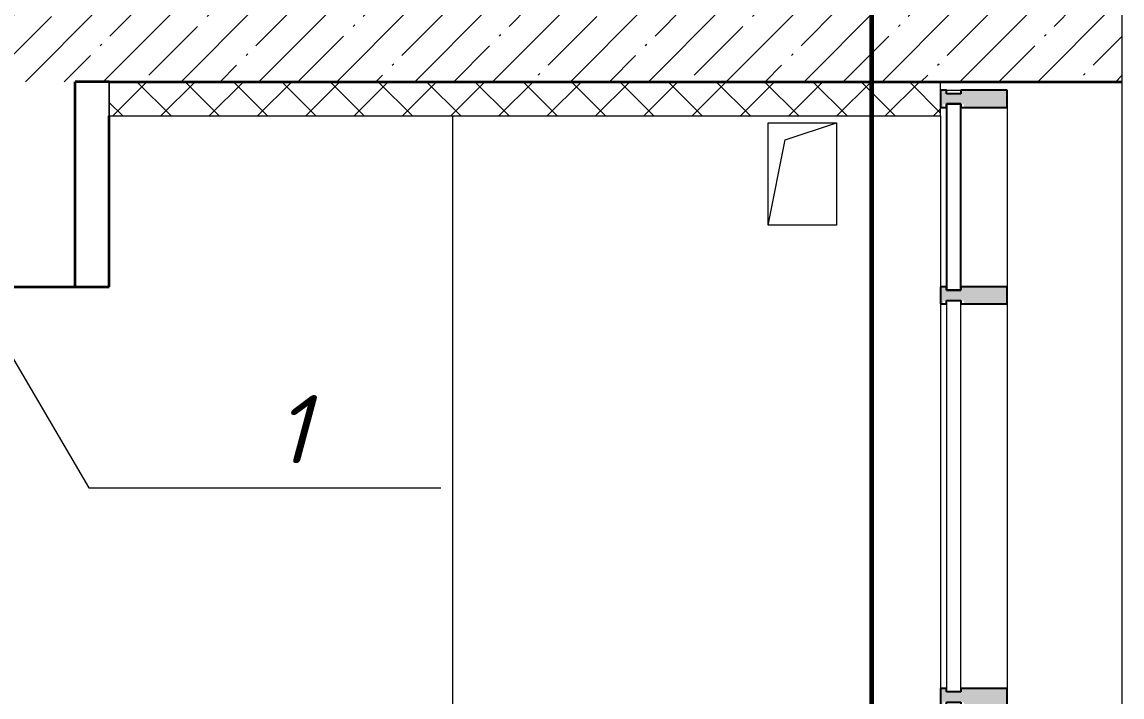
# Model space of a CAD drawing. Header units: millimetres. Extents: x 3914 to 443608, y -156176 to 78197.
# Drawn here: x 435319 to 438541, y -203 to 1772 of the extents above; entities that cross this region are included whole.
import ezdxf

# ---------------------------------------------------------------- set-up
doc = ezdxf.new("R2010")
doc.units = ezdxf.units.MM
for name, color, linetype, lineweight in [('0) клиннинг', 90, 'Continuous', 60), ('A-ANNO-SYMB', 7, 'Continuous', 9), ('A-ANNO-SYMB-1', 7, 'Continuous', 20), ('A-CLNG', 7, 'Continuous', 9), ('A-CLNG-1', 7, 'Continuous', 13), ('A-CLNG-PATT-1', 7, 'Continuous', 5), ('A-DETL-GENF', 7, 'Continuous', 9), ('A-FLOR-1', 7, 'Continuous', 35), ('A-FLOR-PATT-1', 7, 'Continuous', 5), ('A-GLAZ', 7, 'Continuous', 9), ('A-GLAZ-1', 7, 'Continuous', 5), ('A-GLAZ-CURT', 7, 'Continuous', 9), ('A-GLAZ-CURT-1', 7, 'Continuous', 5), ('A-GLAZ-CURT-2', 7, 'Continuous', 25), ('A-GLAZ-CWMG', 7, 'Continuous', 9), ('A-GLAZ-CWMG-1', 7, 'Continuous', 25), ('A-WALL', 7, 'Continuous', 5), ('I-WALL', 7, 'Continuous', 5), ('I-WALL-1', 7, 'Continuous', 35)]:
    doc.layers.add(name, color=color, linetype=linetype, lineweight=lineweight)
doc.styles.add('ISOCPEUR_B_I', font='', dxfattribs={"height": 200})
doc.styles.get('ISOCPEUR_B_I').set_extended_font_data('ISOCPEUR', italic=True, bold=True)

# ---------------------------------------------------------------- blocks, each defined once
blk = doc.blocks.new('PNS_Панель прямоугольная - Нр_Стекло - 42мм-35737562-АР2_Фасад в А-Г копия 1')
at = {"layer": 'A-GLAZ-1'}
for p, q in [((10464, 3260), (10422, 3260)), ((10422, 3260), (10422, 2115)), ((10464, 2115), (10464, 3260)), ((10422, 2115), (10464, 2115))]:
    blk.add_line(p, q, dxfattribs=at)
blk = doc.blocks.new('Прямоугольный импост - Рядовой 50х195-26180761-АР2_Фасад в А-Г копия 1')
at = {"layer": 'A-GLAZ-CWMG'}
blk.add_hatch(color=256, dxfattribs=at).paths.add_polyline_path([(10473, 2075), (10600, 2075), (10600, 2125), (10464, 2125), (10464, 2115), (10422, 2115), (10422, 2125), (10405, 2125), (10405, 2075), (10413, 2075), (10413, 2085), (10473, 2084.3)], flags=0)
at = {"layer": 'A-GLAZ-CWMG-1'}
for p, q in [((10422, 2125), (10405, 2125)), ((10405, 2125), (10405, 2075)), ((10422, 2115), (10422, 2125)), ((10464, 2115), (10422, 2115)), ((10600, 2125), (10464, 2125)), ((10464, 2125), (10464, 2115)), ((10600, 2075), (10600, 2125)), ((10405, 2075), (10422, 2075)), ((10422, 2075), (10422, 2085)), ((10422, 2085), (10464, 2085)), ((10464, 2085), (10464, 2075)), ((10464, 2075), (10600, 2075))]:
    blk.add_line(p, q, dxfattribs=at)
blk = doc.blocks.new('Прямоугольный импост - Рядовой 50х195-26180857-АР2_Фасад в А-Г копия 1')
at = {"layer": 'A-GLAZ-CWMG'}
for p, q in [((10405, 3250), (10405, 2125)), ((10600, 3250), (10600, 2125))]:
    blk.add_line(p, q, dxfattribs=at)
blk = doc.blocks.new('Системная панель - Сэндвич - 42 мм_-31131818-АР2_Фасад в А-Г копия 1')
at = {"layer": 'A-GLAZ-CURT-2'}
for p, q in [((10422, 3835), (10422, 3290)), ((10464, 3835), (10422, 3835)), ((10464, 3290), (10464, 3835)), ((10422, 3290), (10464, 3290))]:
    blk.add_line(p, q, dxfattribs=at)
blk = doc.blocks.new('Прямоугольный импост - Рядовой 50х195-26606505-АР2_Фасад в А-Г копия 1')
at = {"layer": 'A-GLAZ-CWMG'}
for p, q in [((10422, 3875), (10464, 3875)), ((10600, 3825), (10600, 3300)), ((10405, 3800), (10405, 3300))]:
    blk.add_line(p, q, dxfattribs=at)
blk = doc.blocks.new('AR_Отверстие прямоугольное _в стене__БезПР - AR_Отверстие прямоугольное _в стене__БезПР-35780056-АР2_Фасад в А-Г копия 1')
at = {"layer": 'A-GLAZ-1'}
for p, q in [((9950, 3730), (10100, 3780)), ((9900, 3480), (9950, 3730))]:
    blk.add_line(p, q, dxfattribs=at)
blk = doc.blocks.new('DET_L_Линия разрыва - М100-35794277-АР2_Фасад в А-Г копия 1')
at = {"layer": 'A-DETL-GENF'}
blk.add_line((10936.1, 7470), (10936.1, 0), dxfattribs=at)
blk = doc.blocks.new('Разрез - Узел-30653021-АР2_Фасад в А-Г копия 1')
at = {"layer": 'A-ANNO-SYMB-1'}
blk.add_line((8141.5, 2711.9), (8941.5, 2711.9), dxfattribs=at)

msp = doc.modelspace()

# ---------------------------------------------------------------- hatches: boundary and pattern name
at = {"layer": 'A-CLNG-PATT-1'}
h = msp.add_hatch(dxfattribs=at)
h.set_pattern_fill('FP_87', color=256, style=0, pattern_type=2)
h.set_pattern_definition([(45, (431356.45, 2643.2), (-70.7107, 70.7107), []), (135, (431356.45, 2643.2), (-70.7107, -70.7107), [])])
h.paths.add_polyline_path([(437936.8, 1497.2), (438009.4, 1497.2), (438009.4, 1597.2), (435574.4, 1597.2), (435574.4, 1497.2), (437792.8, 1497.2)], flags=0)
at = {"layer": 'A-FLOR-PATT-1'}
h = msp.add_hatch(dxfattribs=at)
h.set_pattern_fill('FP_88', color=256, style=0, pattern_type=2)
h.set_pattern_definition([(45, (431356.45, 2643.2), (-114.0493, 114.0493), []), (45, (431470.5, 2643.2), (-114.0493, 114.0493), [201.612, -40.322, 6.706, -33.617])])
h.paths.add_polyline_path([(435254.4, 1597.2), (438540.5, 1597.2), (438540.5, 1817.2), (433604.4, 1817.2), (433604.4, 1597.2), (435248.6, 1597.2)], flags=0)

# ---------------------------------------------------------------- linework, layer by layer
at = {"layer": '0) клиннинг'}
msp.add_lwpolyline([(437806.4, -2302.8), (427259, -2302.8), (427259, 11627.2), (437806.4, 11627.2)], close=True, dxfattribs=at)
at = {"layer": 'A-ANNO-SYMB'}
for p, q in [((434765.9, 1678.5), (435514.5, 409.1)), ((435514.5, 409.1), (435745.8, 409.1))]:
    msp.add_line(p, q, dxfattribs=at)
at = {"layer": 'A-CLNG'}
msp.add_line((435574.4, 1597.2), (435574.4, 1497.2), dxfattribs=at)
at = {"layer": 'A-CLNG-1'}
for p, q in [((438009.4, 1497.2), (438009.4, 1597.2)), ((435574.4, 1497.2), (438009.4, 1497.2))]:
    msp.add_line(p, q, dxfattribs=at)
at = {"layer": 'A-FLOR-1'}
msp.add_line((435574.4, 1597.2), (438540.5, 1597.2), dxfattribs=at)
at = {"layer": 'A-WALL'}
msp.add_line((435574.4, 1497.2), (435574.4, 1597.2), dxfattribs=at)
at = {"layer": 'I-WALL'}
for p, q in [((436579.4, 1497.2), (436579.4, -2302.8)), ((437504.4, 1177.2), (437504.4, 1477.2)), ((437504.4, 1477.2), (437704.4, 1477.2)), ((437704.4, 1477.2), (437704.4, 1177.2)), ((437704.4, 1177.2), (437504.4, 1177.2))]:
    msp.add_line(p, q, dxfattribs=at)
at = {"layer": 'I-WALL-1'}
for p, q in [((435474.4, 997.2), (435474.4, 1597.2)), ((435574.4, 1597.2), (435474.4, 1597.2)), ((435574.4, 997.2), (435574.4, 1497.2)), ((435254.4, 997.2), (435574.4, 997.2))]:
    msp.add_line(p, q, dxfattribs=at)

# ---------------------------------------------------------------- block references
at = {"layer": 'A-ANNO-SYMB-1'}
msp.add_blockref('Разрез - Узел-30653021-АР2_Фасад в А-Г копия 1', (427604.4, -2302.8), dxfattribs=at)
at = {"layer": 'A-DETL-GENF'}
msp.add_blockref('DET_L_Линия разрыва - М100-35794277-АР2_Фасад в А-Г копия 1', (427604.4, -2302.8), dxfattribs=at)
at = {"layer": 'A-GLAZ'}
msp.add_blockref('AR_Отверстие прямоугольное _в стене__БезПР - AR_Отверстие прямоугольное _в стене__БезПР-35780056-АР2_Фасад в А-Г копия 1', (427604.4, -2302.8), dxfattribs=at)
at = {"layer": 'A-GLAZ-CURT'}
msp.add_blockref('Системная панель - Сэндвич - 42 мм_-31131818-АР2_Фасад в А-Г копия 1', (427604.4, -2302.8), dxfattribs=at)
at = {"layer": 'A-GLAZ-CURT-1'}
msp.add_blockref('PNS_Панель прямоугольная - Нр_Стекло - 42мм-35737562-АР2_Фасад в А-Г копия 1', (427604.4, -2302.8), dxfattribs=at)
at = {"layer": 'A-GLAZ-CWMG'}
for name, p in [('Прямоугольный импост - Рядовой 50х195-26606505-АР2_Фасад в А-Г копия 1', (427604.4, -2302.8)), ('Прямоугольный импост - Рядовой 50х195-26180761-АР2_Фасад в А-Г копия 1', (427604.4, -552.8)), ('Прямоугольный импост - Рядовой 50х195-26180761-АР2_Фасад в А-Г копия 1', (427604.4, -1127.8)), ('Прямоугольный импост - Рядовой 50х195-26180857-АР2_Фасад в А-Г копия 1', (427604.4, -2302.8)), ('Прямоугольный импост - Рядовой 50х195-26180761-АР2_Фасад в А-Г копия 1', (427604.4, -2302.8))]:
    msp.add_blockref(name, p, dxfattribs=at)

# ---------------------------------------------------------------- texts
at = {"layer": 'A-ANNO-SYMB', "insert": (436059.8, 680.6), "char_height": 200, "width": 136.287, "attachment_point": 1, "style": 'ISOCPEUR_B_I'}
msp.add_mtext('\\fISOCPEUR|b1|i1|c204|p34|;1', dxfattribs=at)

doc.saveas('drawing.dxf')
